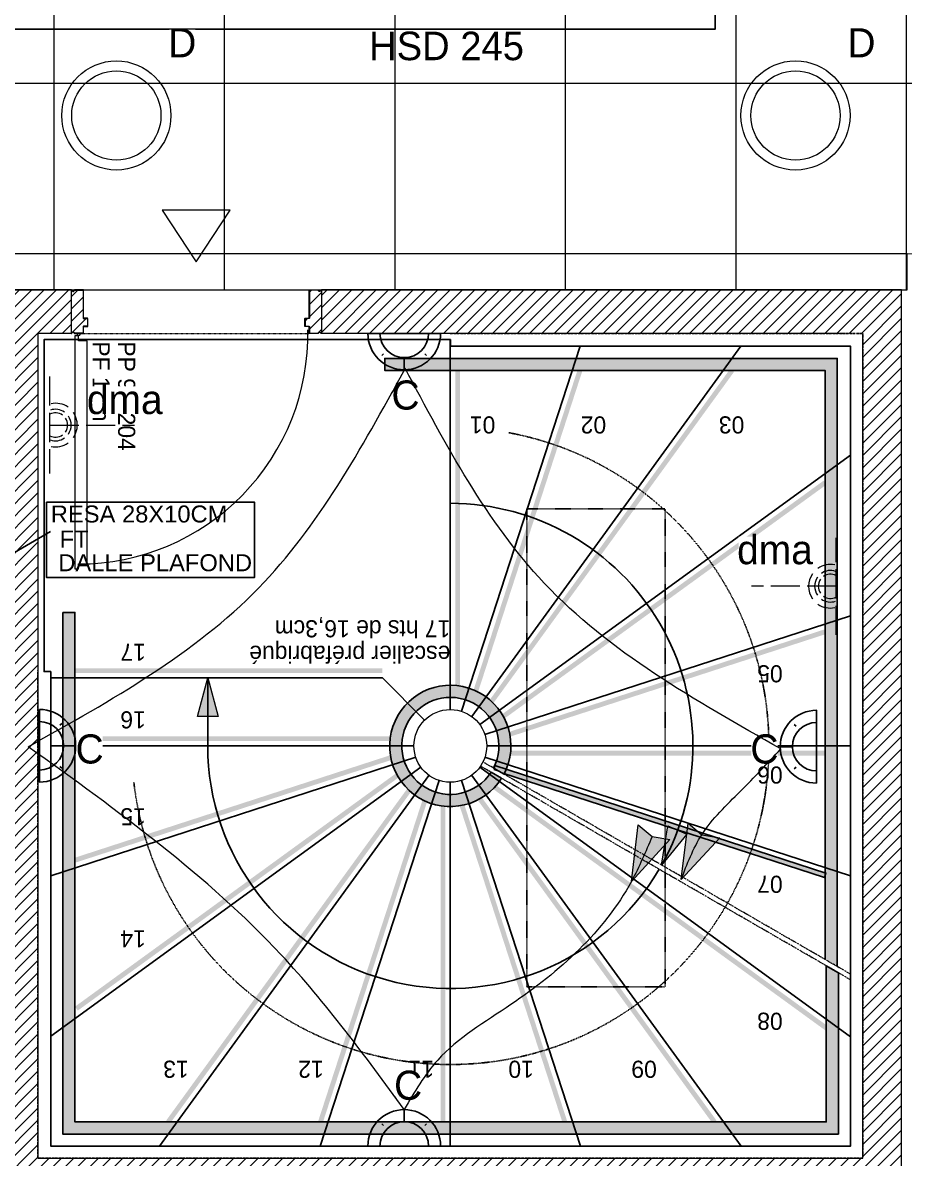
# Model space of a CAD drawing. Header units: centimetres. Extents: x 2191 to 12545, y -680 to 18662.
# Drawn here: x 8817.1 to 9180.5, y 8588.4 to 9056.5 of the extents above; entities that cross this region are included whole.
import ezdxf

# ---------------------------------------------------------------- set-up
doc = ezdxf.new("R2010")
doc.units = ezdxf.units.CM
for name, pattern in [('ACAD_ISO02W100', [15, 12, -3]), ('ISO-07', [0.175, 0.025, -0.15]), ('Style de ligne -13', [0.14763779527559057, 0.09842519685039372, -0.04921259842519685]), ('Style de ligne -18', [0.16404198823221328, 0.05468066274407109, -0.1093613254881422]), ('Style de ligne -6', [1.0416400000000001, 0.625, -0.20828, 0.06943000000000005, -0.13893]), ('VW-01', [0.41656, 0.20828, -0.20828])]:
    doc.linetypes.add(name, pattern=pattern)
for name, color, linetype in [('B GÈnÈral_Hatch', 252, 'Continuous'), ('B Général', 252, 'Continuous'), ('C ANNOTATIONS-accessibiblité', 252, 'Style de ligne -18'), ('C ANNOTATIONS-prestations', 252, 'Continuous'), ('C ANNOTATIONS-prestations_Hatch', 252, 'Continuous'), ('C ANNOTATIONS-texte', 252, 'Continuous')]:
    doc.layers.add(name, color=color, linetype=linetype)
for name, color, linetype, lineweight in [('prlm-ELEC-CFO', 1, 'Continuous', 25), ('prlm-GAZ', 2, 'Continuous', 25), ('RESERVATION', 5, 'Continuous', 25)]:
    doc.layers.add(name, color=color, linetype=linetype, lineweight=lineweight)
doc.styles.add('Arial', font='arial.ttf')
doc.styles.add('Eurostile', font='Eurosti.TTF')
doc.styles.add('prlm-elec-cfo', font='comic.ttf', dxfattribs={"height": 12})
pattern_1 = [(45, (-631.1072950537564, 4809.028417676542), (2.425347222222122, -2.645833333333339), [])]
pattern_2 = [(45, (0, 0), (2.425347222222122, -2.645833333333339), [])]

# ---------------------------------------------------------------- blocks, each defined once
blk = doc.blocks.new('PP 93_204 PF1_2h mur20')
at = {"layer": 'B GÈnÈral_Hatch', "linetype": 'Continuous', "lineweight": 5}
h = blk.add_hatch(dxfattribs=at)
h.set_pattern_fill('50_BETON', style=0, pattern_type=2)
h.set_pattern_definition(pattern_2)
edge = h.paths.add_edge_path()
edge.add_line((-51.60000006743321, -8.951246941584396), (-50.93535540649282, -8.373295062505349))
edge.add_line((-50.93535540649282, -8.373295062505349), (-50.92516979324002, -8.364438007502974))
edge.add_arc((-50.79393405025574, -8.51535911193579), 0.1999999999996452, 48.99091309801412, 131.0090869014031, ccw=False)
edge.add_line((-50.66269830726992, -8.36443800750431), (-50.65251269401888, -8.373295062505349))
edge.add_line((-50.65251269401888, -8.373295062505349), (-50.09644667684006, -8.856830729616922))
edge.add_line((-50.09644667684006, -8.856830729616922), (-50.09591219837527, -8.857295493499345))
edge.add_arc((-50.06310326262899, -8.819565217391203), 0.05000000000000756, 228.9909130983625, 270)
edge.add_line((-50.06310326262899, -8.869565217391209), (-50.06109133778045, -8.869565217391209))
edge.add_line((-50.06109133778045, -8.869565217391209), (-46.70000006743321, -8.869565217391209))
edge.add_line((-46.70000006743321, -8.869565217391209), (-46.69347832830281, -8.869565217391209))
edge.add_arc((-46.69347832830281, -8.826086956521612), 0.04347826086959685, 270, 360)
edge.add_line((-46.65000006743321, -8.826086956521612), (-46.65000006743321, 2.69565217391064))
edge.add_arc((-46.47608702395483, 2.695652173910639), 0.1739130434783874, 90, 180, ccw=False)
edge.add_line((-46.47608702395483, 2.869565217389026), (-46.45000006743321, 2.869565217389026))
edge.add_line((-46.45000006743321, 2.869565217389026), (-44.90000006743321, 2.869565217389026))
edge.add_line((-44.90000006743321, 2.869565217389026), (-44.89347832830208, 2.869565217389026))
edge.add_arc((-44.89347832830208, 2.913043478257896), 0.04347826086886926, 270, 360)
edge.add_line((-44.85000006743321, 2.913043478257896), (-44.85000006743321, 5.956521739130404))
edge.add_arc((-44.89347832830281, 5.956521739130404), 0.04347826086959685, 0, 90)
edge.add_line((-44.89347832830281, 6), (-44.90000006743321, 6))
edge.add_line((-44.90000006743321, 6), (-46.45000006743321, 6))
edge.add_line((-46.45000006743321, 6), (-46.47608702395483, 6))
edge.add_arc((-46.47608702395483, 6.173913043478388), 0.1739130434783874, 180, 270, ccw=False)
edge.add_line((-46.65000006743321, 6.173913043478388), (-46.65000006743321, 8.826086956521612))
edge.add_arc((-46.69347832830281, 8.826086956521612), 0.04347826086959685, 0, 90)
edge.add_line((-46.69347832830281, 8.869565217391209), (-46.70000006743321, 8.869565217391209))
edge.add_line((-46.70000006743321, 8.869565217391209), (-50.06109133778045, 8.869565217391209))
edge.add_line((-50.06109133778045, 8.869565217391209), (-50.06310326262899, 8.869565217391209))
edge.add_arc((-50.06310326262899, 8.819565217391203), 0.05000000000000711, 90, 131.0090869016375)
edge.add_line((-50.09591219837527, 8.857295493499345), (-50.09644667684006, 8.856830729616922))
edge.add_line((-50.09644667684006, 8.856830729616922), (-50.65251269401888, 8.373295062505349))
edge.add_line((-50.65251269401888, 8.373295062505349), (-50.66193499284092, 8.365101759181936))
edge.add_arc((-50.793170735825, 8.516022863615387), 0.1999999999999919, 233.0966806704096, 311.0090869012406, ccw=False)
edge.add_line((-50.91326404635176, 8.356092889043007), (-50.92465041562355, 8.364643048476136))
edge.add_line((-50.92465041562355, 8.364643048476136), (-51.43580332046804, 8.809123835297942))
edge.add_line((-51.43580332046804, 8.809123835297942), (-51.43618090783675, 8.80879549845631))
edge.add_line((-51.43618090783675, 8.80879549845631), (-51.60000006743321, 8.951246941584396))
edge.add_line((-51.60000006743321, 8.951246941584396), (-51.60000006743321, -8.951246941584396))
h = blk.add_hatch(dxfattribs=at)
h.set_pattern_fill('50_BETON', style=0, pattern_type=2)
h.set_pattern_definition(pattern_2)
edge = h.paths.add_edge_path()
edge.add_line((51.60000006743321, -8.951246941584396), (50.93535540649282, -8.373295062505349))
edge.add_line((50.93535540649282, -8.373295062505349), (50.92516979324002, -8.364438007502974))
edge.add_arc((50.79393405025574, -8.51535911193579), 0.1999999999996462, 48.99091309859696, 131.009086901986)
edge.add_line((50.66269830726992, -8.36443800750431), (50.65251269401888, -8.373295062505349))
edge.add_line((50.65251269401888, -8.373295062505349), (50.09644667684006, -8.856830729616922))
edge.add_line((50.09644667684006, -8.856830729616922), (50.09591219837527, -8.857295493499345))
edge.add_arc((50.06310326262899, -8.819565217391203), 0.05000000000000711, 270, 311.0090869016375, ccw=False)
edge.add_line((50.06310326262899, -8.869565217391209), (50.06109133778045, -8.869565217391209))
edge.add_line((50.06109133778045, -8.869565217391209), (46.70000006743321, -8.869565217391209))
edge.add_line((46.70000006743321, -8.869565217391209), (46.69347832830281, -8.869565217391209))
edge.add_arc((46.69347832830281, -8.826086956521612), 0.04347826086959685, 180, 270, ccw=False)
edge.add_line((46.65000006743321, -8.826086956521612), (46.65000006743321, 2.69565217391064))
edge.add_arc((46.47608702395483, 2.695652173910639), 0.1739130434783874, 0, 90)
edge.add_line((46.47608702395483, 2.869565217389026), (46.45000006743321, 2.869565217389026))
edge.add_line((46.45000006743321, 2.869565217389026), (44.90000006743321, 2.869565217389026))
edge.add_line((44.90000006743321, 2.869565217389026), (44.89347832830208, 2.869565217389026))
edge.add_arc((44.89347832830208, 2.913043478257896), 0.04347826086886926, 180, 270, ccw=False)
edge.add_line((44.85000006743321, 2.913043478257896), (44.85000006743321, 5.956521739130404))
edge.add_arc((44.89347832830281, 5.956521739130404), 0.04347826086959685, 90, 180, ccw=False)
edge.add_line((44.89347832830281, 6), (44.90000006743321, 6))
edge.add_line((44.90000006743321, 6), (46.45000006743321, 6))
edge.add_line((46.45000006743321, 6), (46.47608702395483, 6))
edge.add_arc((46.47608702395483, 6.173913043478388), 0.1739130434783874, 270, 360)
edge.add_line((46.65000006743321, 6.173913043478388), (46.65000006743321, 8.826086956521612))
edge.add_arc((46.69347832830281, 8.826086956521612), 0.04347826086959685, 90, 180, ccw=False)
edge.add_line((46.69347832830281, 8.869565217391209), (46.70000006743321, 8.869565217391209))
edge.add_line((46.70000006743321, 8.869565217391209), (50.06109133778045, 8.869565217391209))
edge.add_line((50.06109133778045, 8.869565217391209), (50.06310326262899, 8.869565217391209))
edge.add_arc((50.06310326262899, 8.819565217391203), 0.05000000000000756, 48.99091309836251, 90, ccw=False)
edge.add_line((50.09591219837527, 8.857295493499345), (50.09644667684006, 8.856830729616922))
edge.add_line((50.09644667684006, 8.856830729616922), (50.65251269401888, 8.373295062505349))
edge.add_line((50.65251269401888, 8.373295062505349), (50.66193499284092, 8.365101759181936))
edge.add_arc((50.793170735825, 8.516022863615387), 0.1999999999999912, 228.9909130987606, 306.9033193295917)
edge.add_line((50.91326404635176, 8.356092889043007), (50.92465041562355, 8.364643048476136))
edge.add_line((50.92465041562355, 8.364643048476136), (51.43580332046804, 8.809123835297942))
edge.add_line((51.43580332046804, 8.809123835297942), (51.43618090783675, 8.80879549845631))
edge.add_line((51.43618090783675, 8.80879549845631), (51.60000006743321, 8.951246941584396))
edge.add_line((51.60000006743321, 8.951246941584396), (51.60000006743321, -8.951246941584396))
at = {"layer": 'B Général', "linetype": 'Style de ligne -13', "lineweight": 5}
for p, q in [((46.7, 9), (-46.7, 9)), ((46.7, -9), (-46.7, -9))]:
    blk.add_line(p, q, dxfattribs=at)
at = {"layer": 'B Général', "color": 7, "linetype": 'Continuous', "lineweight": 5, "flags": 128}
blk.add_lwpolyline([(44.99948314561334, 12.00226571490712), (48.49948310180916, 12.00171197818199), (48.49916668082297, 10.00171200321274), (49.999166662051, 10.00147468747309), (50.01435486936534, 106.0014734860066), (48.51435488813731, 106.0017108017462), (48.51403846715111, 104.0017108267762), (45.01403851095529, 104.0022645635014)], close=True, dxfattribs=at)
at = {"layer": 'B Général', "linetype": 'Continuous', "lineweight": 5, "flags": 128}
for points in [[(-46.50000006743321, 8.826086956521612), (-46.50000006743321, 6.173913043478388, 0.4142135623730951), (-46.45652180656361, 6.13043478260879), (-46.45000006743321, 6.13043478260879), (-44.90000006743321, 6.13043478260879), (-44.8739131109116, 6.13043478260879, -0.4142135623730951), (-44.70000006743321, 5.956521739130404), (-44.70000006743321, 2.913043478257896, -0.4142135623730951), (-44.8739131109116, 2.739130434779509), (-44.90000006743321, 2.739130434779509), (-46.45000006743321, 2.739130434779509), (-46.45652180656434, 2.739130434779509, 0.4142135623730951), (-46.50000006743321, 2.695652173910639), (-46.50000006743321, -8.826086956521612, -0.4142135623730951), (-46.6739131109116, -9), (-46.70000006743321, -9), (-50.06109133778045, -9), (-50.06913903717385, -9, -0.1808704033342109), (-50.20037478015605, -8.95092110443495), (-50.20251269401888, -8.949062048902125), (-50.7585787111977, -8.465526381791278), (-50.76112511450802, -8.46331211804299, 0.3739750654244664), (-50.82674298600193, -8.463312118041653), (-50.829289389314, -8.465526381791278), (-51.4939340502544, -9.043478260869596), (-51.60000006743321, -8.951246941584396), (-50.93535540649282, -8.373295062505349), (-50.92516979324002, -8.364438007502974, -0.3739750654140492), (-50.66269830726992, -8.364438007504312), (-50.65251269401888, -8.373295062505349), (-50.09644667684006, -8.856830729616922), (-50.09591219837527, -8.857295493499345, 0.1808704033387244), (-50.06310326262899, -8.869565217391209), (-50.06109133778045, -8.869565217391209), (-46.70000006743321, -8.869565217391209), (-46.69347832830281, -8.869565217391209, 0.4142135623730951), (-46.65000006743321, -8.826086956521612), (-46.65000006743321, 2.695652173910639, -0.4142135623730951), (-46.47608702395483, 2.869565217389026), (-46.45000006743321, 2.869565217389026), (-44.90000006743321, 2.869565217389026), (-44.89347832830208, 2.869565217389026, 0.4142135623730951), (-44.85000006743321, 2.913043478257896), (-44.85000006743321, 5.956521739130404, 0.4142135623730951), (-44.89347832830281, 6), (-44.90000006743321, 6), (-46.45000006743321, 6), (-46.47608702395483, 6, -0.4142135623730951), (-46.65000006743321, 6.173913043478388), (-46.65000006743321, 8.826086956521612, 0.4142135623730951), (-46.69347832830281, 8.869565217391209), (-46.70000006743321, 8.869565217391209), (-50.06109133778045, 8.869565217391209), (-50.06310326262899, 8.869565217391209, 0.1808704033387316), (-50.09591219837527, 8.857295493499345), (-50.09644667684006, 8.856830729616922), (-50.65251269401888, 8.373295062505349), (-50.66193499284092, 8.365101759181933, -0.3536885029422159), (-50.91326404635175, 8.356092889043005), (-50.92465041562355, 8.364643048476136), (-51.43580332046804, 8.809123835297942), (-51.43618090783675, 8.80879549845631), (-51.60000006743321, 8.951246941584396), (-51.4939340502573, 9.043478260869596), (-50.879289389314, 8.509004642660148, 0.3855556375272324), (-50.76658583592812, 8.462642329913816), (-50.7585787111977, 8.465526381791278), (-50.20251269401888, 8.949062048902125), (-50.20037478015998, 8.950921104431629, -0.1808704033405632), (-50.06913903717383, 9), (-50.06109133778045, 9), (-46.70000006743321, 9), (-46.6739131109116, 9, -0.4142135623730951)], [(46.50000006743321, 8.826086956521612), (46.50000006743321, 6.173913043478388, -0.4142135623730951), (46.45652180656361, 6.13043478260879), (46.45000006743321, 6.13043478260879), (44.90000006743321, 6.13043478260879), (44.8739131109116, 6.13043478260879, 0.4142135623730951), (44.70000006743321, 5.956521739130404), (44.70000006743321, 2.913043478257896, 0.4142135623730951), (44.8739131109116, 2.739130434779509), (44.90000006743321, 2.739130434779509), (46.45000006743321, 2.739130434779509), (46.45652180656434, 2.739130434779509, -0.4142135623730951), (46.50000006743321, 2.695652173910639), (46.50000006743321, -8.826086956521612, 0.4142135623730951), (46.6739131109116, -9), (46.70000006743321, -9), (50.06109133778045, -9), (50.06913903717385, -9, 0.1808704033342109), (50.20037478015605, -8.95092110443495), (50.20251269401888, -8.949062048902125), (50.7585787111977, -8.465526381791278), (50.76112511450802, -8.46331211804299, -0.3739750654244345), (50.82674298600193, -8.463312118041653), (50.829289389314, -8.465526381791278), (51.4939340502544, -9.043478260869596), (51.60000006743321, -8.951246941584396), (50.93535540649282, -8.373295062505349), (50.92516979324002, -8.364438007502974, 0.3739750654140492), (50.66269830726992, -8.364438007504312), (50.65251269401888, -8.373295062505349), (50.09644667684006, -8.856830729616922), (50.09591219837527, -8.857295493499345, -0.1808704033387316), (50.06310326262899, -8.869565217391209), (50.06109133778045, -8.869565217391209), (46.70000006743321, -8.869565217391209), (46.69347832830281, -8.869565217391209, -0.4142135623730951), (46.65000006743321, -8.826086956521612), (46.65000006743321, 2.695652173910639, 0.4142135623730951), (46.47608702395483, 2.869565217389026), (46.45000006743321, 2.869565217389026), (44.90000006743321, 2.869565217389026), (44.89347832830208, 2.869565217389026, -0.4142135623730951), (44.85000006743321, 2.913043478257896), (44.85000006743321, 5.956521739130404, -0.4142135623730951), (44.89347832830281, 6), (44.90000006743321, 6), (46.45000006743321, 6), (46.47608702395483, 6, 0.4142135623730951), (46.65000006743321, 6.173913043478388), (46.65000006743321, 8.826086956521612, -0.4142135623730951), (46.69347832830281, 8.869565217391209), (46.70000006743321, 8.869565217391209), (50.06109133778045, 8.869565217391209), (50.06310326262899, 8.869565217391209, -0.1808704033387244), (50.09591219837527, 8.857295493499345), (50.09644667684006, 8.856830729616922), (50.65251269401888, 8.373295062505349), (50.66193499284092, 8.365101759181933, 0.3536885029422084), (50.91326404635175, 8.356092889043005), (50.92465041562355, 8.364643048476136), (51.43580332046804, 8.809123835297942), (51.43618090783675, 8.80879549845631), (51.60000006743321, 8.951246941584396), (51.4939340502573, 9.043478260869596), (50.879289389314, 8.509004642660148, -0.385555637527238), (50.76658583592812, 8.462642329913816), (50.7585787111977, 8.465526381791278), (50.20251269401888, 8.949062048902125), (50.20037478015998, 8.950921104431629, 0.1808704033405651), (50.06913903717383, 9), (50.06109133778045, 9), (46.70000006743321, 9), (46.6739131109116, 9, 0.4142135623730951)]]:
    blk.add_lwpolyline(points, format="xyb", close=True, dxfattribs=at)
at = {"layer": 'B Général', "color": 250, "linetype": 'Continuous', "lineweight": 5, "true_color": 0x444444, "flags": 128}
blk.add_lwpolyline([(0, -20.5), (-14, -41.85), (14, -41.85)], close=True, dxfattribs=at)
at = {"layer": 'B Général', "linetype": 'Continuous', "lineweight": 5}
blk.add_circle((48.5, 9.500000000000728), 0.5000000000007161, dxfattribs=at)
at = {"layer": 'B Général', "color": 7, "linetype": 'Continuous', "lineweight": 5}
blk.add_arc((48.5, 9.500000000000728), 94.5, 90, 181.2322622968328, dxfattribs=at)
at = {"layer": 'C ANNOTATIONS-prestations', "insert": (25.16949670293116, 12.22527526510239), "char_height": 7.059000651041666, "attachment_point": 1, "rotation": 90, "line_spacing_factor": 0.8941417206159927, "style": 'Eurostile'}
blk.add_mtext('PP 93*204\\PPF 1/2h\\P', dxfattribs=at)
blk = doc.blocks.new('Escalier 340x340 étage courant')
at = {"layer": 'B GÈnÈral_Hatch', "linetype": 'Continuous', "lineweight": 0, "true_color": 0xcccccc}
for points in [[(7.252066115702428, 97.5), (7.252066115702517, 312.5000000000029), (-312.5, 312.5000000000029), (-312.5, 246.0307436081739), (-307.5, 243.1439922622301), (-307.5, 307.5000000000058), (2.252066115702561, 307.5000000000058), (2.252066115702517, 97.5)], [(-307.0041322314084, 240.5483017957926), (-307.0041322314084, -2.252066115699563), (-125.5, -2.252066115699563), (-125.5, -7.252066115701018), (-312.0041322314084, -7.252066115701018), (-312.0041322314044, 243.4350531417393)]]:
    blk.add_hatch(color=254, dxfattribs=at).paths.add_polyline_path(points)
at = {"layer": 'B GÈnÈral_Hatch', "linetype": 'Continuous', "lineweight": 0, "true_color": 0x777777}
blk.add_hatch(color=8, dxfattribs=at).paths.add_polyline_path([(-170.5233791474257, 161.7511022635212), (-170.9030963370242, 160.5824529203732), (-307.313149225798, 204.9047658704406), (-306.6951152370187, 206.8068789030202), (-173.7357377060236, 163.605758342061)])
at = {"layer": 'B GÈnÈral_Hatch', "linetype": 'Continuous', "lineweight": 0, "true_color": 0xcccccc}
h = blk.add_hatch(color=254, dxfattribs=at)
edge = h.paths.add_edge_path()
edge.add_arc((-152.5000000000018, 152.4999999999968), 24.99999999999996, 152.2924427770837, 507.707557225174)
edge.add_line((-173.6333076530491, 165.8560214001613), (-169.2988438922772, 163.3535175810856))
edge.add_arc((-152.4999999999979, 152.5000000000037), 20.00000000000061, -207.1340160159641, 147.1340160188403, ccw=False)
edge.add_line((-170.2988438922334, 161.6214667734922), (-174.6333076530145, 164.1239705925734))
at = {"layer": 'C ANNOTATIONS-prestations_Hatch', "linetype": 'Continuous', "lineweight": 0}
for points in [[(-249.9410966632678, 188.8590733795421), (-239.5982101434012, 201.63147453329), (-242.1692120411913, 185.3988074068854)], [(-48.24630657015852, 140.375), (-52.50000000000259, 124.5), (-56.75369342984666, 140.375)]]:
    blk.add_hatch(color=7, dxfattribs=at).paths.add_polyline_path(points)
at = {"layer": 'B GÈnÈral_Hatch', "color": 8, "true_color": 0x777777}
for points in [[(-260.5968709141191, 308.0877852523021), (-262.2149049028682, 306.912214747716), (-161.0196370683578, 171.031480896662), (-162.6376710571069, 169.855910392076)], [(-198.7571097290407, 307.809016994388), (-200.659222761624, 307.1909830056164), (-154.8761138225478, 172.7571983033729), (-156.778226855131, 172.1391643146013)], [(-150.4999999999181, 172.4999999999811), (-148.499999999415, 172.4999999999811), (-150.4999999999181, 307.5000000000058), (-148.499999999415, 307.5000000000058)], [(-98.03200389153815, 307.1909830056132), (-99.93411692411644, 307.8090169944001), (-142.5154340469759, 170.2850623482046), (-144.4175470795542, 170.9030963369915)], [(-35.36868723021074, 306.9122147477029), (-36.98672121895042, 308.0877852523019), (-137.5082269765292, 166.3291988781922), (-139.1262609652689, 167.5047693827912)], [(-310.0030059367971, 271.8769040129125), (-311.1785764413897, 270.2588700241681), (-166.3291988782549, 167.4917730234129), (-167.5047693828475, 165.8737390346685)], [(2.252066115709648, 259.9896854208492), (1.07649561111713, 261.6077194095936), (-133.9685191033738, 161.0196370684326), (-135.1440896079664, 162.637671057177)], [(2.561083110089363, 198.676551127347), (1.943049121310096, 200.5786641599277), (-132.2428016966376, 154.8761138226281), (-132.8608356854169, 156.7782268552089)], [(-170.5233791474257, 161.7511022635212), (-170.2850623482447, 162.4845659529543), (-173.7357377060236, 163.605758342061)], [(-307.0041322314084, 156.5000000000044), (-307.0041322314084, 154.5000000000044), (-172.4999999999971, 156.5000000000044), (-172.4999999999971, 154.5000000000044)], [(-307.3131492257953, 106.4040074750284), (-306.695115237016, 104.5018944424477), (-172.757198303364, 150.1238861773726), (-172.1391643145847, 148.2217731447918)], [(-132.5000000000117, 150.4999999999971), (-132.5000000000036, 148.499999999494), (2.25206611569854, 150.5000000005363), (2.252066115706543, 148.5000000000332)], [(-307.5919174837119, 44.76339810709499), (-306.4163469791194, 43.14536411835061), (-171.0314808966288, 143.9803629315689), (-169.8559103920362, 142.3623289428245)], [(-269.4511782567936, -1.664280863409218), (-267.8331442680445, -2.839851367995272), (-167.4917730233582, 138.670801121683), (-165.8737390346092, 137.4952306170969)], [(-206.8874375029184, -1.943049121324577), (-204.9853244703287, -2.561083110076467), (-162.4845659526981, 134.7149376516083), (-160.5824529201084, 134.0969036628564)], [(-156.5, -2.252066115699563), (-154.5, -2.252066115699563), (-156.5, 132.5), (-154.5, 132.5)], [(-124.4999999999867, 122.5000000000291), (-124.4999999999787, 120.499999999526), (2.252066115698517, 122.5000000005364), (2.25206611570652, 120.5000000000332)]]:
    blk.add_solid(points, dxfattribs=at)
at = {"layer": 'B Général', "color": 7}
for p, q in [((-161.3167787843593, 164.6352549156436), (-272.379517121, 317.5)), ((-157.1352549156292, 166.765847744426), (-206.1117498786108, 317.5)), ((-152.5, 167.5), (-152.5, 317.5)), ((-147.8647450843706, 166.765847744426), (-98.8882501213894, 317.5)), ((-143.6832212156418, 164.6352549156436), (-32.62048287899988, 317.5)), ((-164.6352549156161, 161.3167787843981), (-317.5, 272.3795171217467)), ((-140.3647450843842, 161.3167787843981), (12.25206611570247, 272.1993826106696)), ((-166.7658477445204, 157.1352549153366), (-317.5, 206.1117498805944)), ((-138.2341522554796, 157.135254915338), (12.25206611570247, 206.0311912782184)), ((-167.5, 152.5), (-317.5, 152.5)), ((-137.5, 152.5), (12.25206611570247, 152.5)), ((-166.765847744521, 147.8647450846634), (-317.5, 98.88825011940555)), ((-164.6352549156165, 143.6832212156019), (-317.5, 32.62048287825328)), ((-141.8933982821991, 141.8933982822045), (-124.4999999999947, 124.5)), ((-161.3167787843593, 140.3647450843564), (-272.199382609924, -12.25206611570247)), ((-157.1352549156296, 138.234152255574), (-206.0311912762387, -12.25206611570247)), ((-152.5, 137.5), (-152.5, -14.99999999999998)), ((-124.4999999999947, 124.5), (12.25206611570247, 124.5))]:
    blk.add_line(p, q, dxfattribs=at)
at = {"layer": 'B Général', "linetype": 'Style de ligne -6', "lineweight": 18}
for p, q in [((-317.5, 248.9174949541288), (-164.9903810570164, 160.866025403353)), ((-317.5, 246.6080938773701), (-165.9903810570167, 159.1339745957856))]:
    blk.add_line(p, q, dxfattribs=at)
at = {"layer": 'B Général', "color": 7, "linetype": 'ISO-07', "flags": 128}
blk.add_lwpolyline([(-152.5, -17.49999999999998), (-322.5, -17.49999999999998), (-322.5, 322.5), (17.49999999999998, 322.5), (17.49999999999998, 121.2868852459016)], dxfattribs=at)
at = {"layer": 'B Général', "color": 7, "flags": 128}
blk.add_lwpolyline([(-152.6239669421488, -14.99999999999998), (-152.6239669421488, -12.25206611570247), (-317.5, -12.25206611570247), (-317.5, 317.5), (12.25206611570247, 317.5), (12.25206611570247, 121.8471074380165), (14.99999999999998, 121.8471074380165), (14.99999999999998, -14.99999999999998)], close=True, dxfattribs=at)
at = {"layer": 'B Général', "linetype": 'Continuous', "flags": 128}
blk.add_lwpolyline([(7.252066115702428, 97.5), (7.252066115702517, 312.5000000000029), (-312.5, 312.5000000000029), (-312.5, 246.0307436081739), (-307.5, 243.1439922622301), (-307.5, 307.5000000000058), (2.252066115702561, 307.5000000000058), (2.252066115702517, 97.5)], close=True, dxfattribs=at)
blk.add_lwpolyline([(-307.0041322314084, 240.5483017957926), (-307.0041322314084, -2.252066115699563), (-125.5, -2.252066115699563), (-125.5, -7.252066115701018), (-312.0041322314084, -7.252066115701018), (-312.0041322314044, 243.4350531417393)], dxfattribs=at)
at = {"layer": 'B Général', "color": 8, "true_color": 0x777777, "flags": 128}
blk.add_lwpolyline([(-170.5233791474257, 161.7511022635212), (-170.9030963370242, 160.5824529203732), (-307.313149225798, 204.9047658704406), (-306.6951152370187, 206.8068789030202), (-173.7357377060236, 163.605758342061)], dxfattribs=at)
at = {"layer": 'B Général', "linetype": 'Continuous', "flags": 128}
blk.add_lwpolyline([(-174.6333076530145, 164.1239705925734, 49.97999199361529), (-173.6333076530491, 165.8560214001613), (-169.2988438922772, 163.3535175810856, -39.97498435545348), (-170.2988438922334, 161.6214667734922)], format="xyb", close=True, dxfattribs=at)
at = {"layer": 'B Général', "color": 7, "lineweight": 5}
blk.add_circle((-152.5, 152.5), 15, dxfattribs=at)
at = {"layer": 'C ANNOTATIONS-prestations'}
blk.add_line((-52.50000000000259, 152.5), (-52.50000000000259, 124.5), dxfattribs=at)
at = {"layer": 'C ANNOTATIONS-prestations', "color": 7, "linetype": 'Continuous', "lineweight": 5, "flags": 128}
for points in [[(-249.9410966632678, 188.8590733795421), (-239.5982101434012, 201.63147453329), (-242.1692120411913, 185.3988074068854)], [(-48.24630657015852, 140.375), (-52.50000000000259, 124.5), (-56.75369342984666, 140.375)]]:
    blk.add_lwpolyline(points, close=True, dxfattribs=at)
at = {"layer": 'C ANNOTATIONS-prestations'}
for radius, start, end in [(99.99999999999741, 0, 149.4239456414228), (99.99999999999703, 150.5729673451341, 270)]:
    blk.add_arc((-152.5, 152.5), radius, start, end, dxfattribs=at)
at = {"layer": 'B Général', "color": 7, "char_height": 7.059000651041666, "attachment_point": 2, "rotation": 1.912956679785022e-09, "line_spacing_factor": 0.8941417206159927, "style": 'Eurostile'}
for s, insert in [('09', (-232.3777375065661, 289.3184402522499)), ('10', (-181.6804841284809, 289.3184402522499)), ('11', (-140.5849832841239, 289.3184402522499)), ('12', (-95.07267627425136, 289.3184402522499)), ('13', (-39.38251157862743, 289.3184402522499)), ('08', (-284.2651243530048, 269.5388300327685)), ('14', (-21.71528691656714, 235.5486260633711)), ('07', (-284.2651243530048, 213.068633619137)), ('15', (-21.71528691656714, 185.2354427866346)), ('06', (-284.2651243530048, 168.0327943189243)), ('16', (-21.71528691656714, 145.2921522463249)), ('05', (-284.2651243530048, 126.2969949674341)), ('17', (-21.71528691656714, 117.4334171798111)), ('04', (-284.2651243530048, 76.84923198702299)), ('03', (-268.4602258310309, 23.70415872207076)), ('02', (-211.4946063698555, 23.70415872207076)), ('01', (-165.8000000001315, 23.70415872207076))]:
    blk.add_mtext(s, dxfattribs=dict(at, insert=insert))
at = {"layer": 'C ANNOTATIONS-prestations', "insert": (-152.5, 99.375), "char_height": 7.059000651041666, "width": 94.24662915517729, "attachment_point": 7, "line_spacing_factor": 0.8941417206159927, "style": 'Eurostile'}
blk.add_mtext('escalier préfabriqué\\P17 hts de 16,3cm', dxfattribs=at)
blk = doc.blocks.new('Groupe-152-1')
at = {"layer": 'C ANNOTATIONS-accessibiblité', "color": 150, "linetype": 'VW-01', "true_color": 0x007fff, "flags": 128}
blk.add_lwpolyline([(9656.040898123896, 4047.09654659295), (9656.040898123896, 3850.09654659295), (9713.040898123896, 3850.09654659295), (9713.040898123896, 4047.09654659295)], close=True, dxfattribs=at)
at = {"layer": 'C ANNOTATIONS-accessibiblité', "color": 150, "true_color": 0x007fff}
blk.add_arc((9624.4845559866, 3949.389754234592), 131.3414629495145, 186.5913013628144, 79.39125994566602, dxfattribs=at)
blk = doc.blocks.new('xi.lumD')
at = {"layer": 'prlm-ELEC-CFO', "color": 0, "linetype": 'ByBlock', "lineweight": 13}
for radius in [22.4948542309484, 18.39498489631197]:
    blk.add_circle((0, 0), radius, dxfattribs=at)
blk = doc.blocks.new('xi.lumC')
at = {"layer": 'prlm-ELEC-CFO', "color": 0, "linetype": 'ByBlock', "flags": 128}
blk.add_lwpolyline([(-14.99999081525029, 2.664535259100376e-15), (14.99999081525029, -1.009281552826462e-15, 0.9999999999999999)], format="xyb", close=True, dxfattribs=at)
at = {"layer": 'prlm-ELEC-CFO', "color": 0}
for points in [[(6.123031769111886e-16, 10), (9.184542029816406e-16, 14.99999081525029)], [(-8.485281374241412, 8.485281374235727), (-9.19238815542796, 9.192388155422275)], [(8.485281374241413, 8.485281374235726), (9.192388155427961, 9.192388155422273)]]:
    blk.add_lwpolyline(points, dxfattribs=at)
blk.add_arc((0, 0), 10, 0, 180, dxfattribs=at)
blk = doc.blocks.new('xi.fl')
at = {"layer": 'prlm-ELEC-CFO'}
blk.add_hatch(color=0, dxfattribs=at).paths.add_polyline_path([(20.37600788695272, -2.495258872389717e-15), (-1.982380492059747, -7.198234241128374), (0, 0), (-1.982380492059747, 7.198234241128375)])
at = {"layer": 'prlm-ELEC-CFO', "color": 0, "lineweight": 5}
blk.add_lwpolyline([(20.37600788695272, -2.495258872389717e-15), (-1.982380492059747, -7.198234241128374), (0, 0), (-1.982380492059747, 7.198234241128375)], close=True, dxfattribs=at)
blk = doc.blocks.new('xi.dma')
at = {"layer": 'prlm-ELEC-CFO', "color": 0, "linetype": 'ACAD_ISO02W100', "lineweight": 5, "flags": 128}
for points in [[(0, 0), (2.14306111918916e-15, 35)], [(-20, 0), (20, 0)]]:
    blk.add_lwpolyline(points, dxfattribs=at)
at = {"layer": 'prlm-ELEC-CFO', "color": 0, "linetype": 'ByBlock', "lineweight": 5}
for radius, start, end in [(9, 55.00000000000264, 124.9999999999974), (9, 145.0000000000026, 191.8029645932288), (6.5, 145.0000000000026, 199.0386751890759), (5, 145.0000000000026, 207.3744600146318), (6.5, 55.00000000000264, 124.9999999999974), (5, 55.00000000000264, 124.9999999999974), (5, 332.6255399853683, 34.99999999999736), (6.5, 340.9613248109241, 34.99999999999736), (9, 348.1970354067711, 34.99999999999736)]:
    blk.add_arc((-1.818989403545856e-12, 2.41194238509479), radius, start, end, dxfattribs=at)

msp = doc.modelspace()

# ---------------------------------------------------------------- hatches: boundary and pattern name
at = {"layer": 'B GÈnÈral_Hatch', "linetype": 'Continuous', "lineweight": 5}
h = msp.add_hatch(dxfattribs=at)
h.set_pattern_fill('50_BETON', style=0, pattern_type=2)
h.set_pattern_definition(pattern_1)
h.paths.add_polyline_path([(8837.039549617206, 8928.418171911133), (8837.039549617206, 8946.418171911133), (8743.048407233531, 8946.418171911133), (8743.048407233531, 8928.418171911133)])
h = msp.add_hatch(dxfattribs=at)
h.set_pattern_fill('50_BETON', style=0, pattern_type=2)
h.set_pattern_definition(pattern_1)
h.paths.add_polyline_path([(8940.23954975207, 8928.418171911133), (9163.377260930978, 8928.418171911133), (9179.377260930978, 8946.418171911133), (8940.23954975207, 8946.418171911133)])
h = msp.add_hatch(dxfattribs=at)
h.set_pattern_fill('50_BETON', style=0, pattern_type=2)
h.set_pattern_definition(pattern_1)
h.paths.add_polyline_path([(9179.377260930978, 8946.418171911133), (9163.377260930978, 8928.418171911133), (9163.377260930978, 8326.417322059113), (9179.377260930978, 8326.417322059113)])
h = msp.add_hatch(dxfattribs=at)
h.set_pattern_fill('50_BETON', style=0, pattern_type=2)
h.set_pattern_definition(pattern_1)
h.paths.add_polyline_path([(8803.377256620224, 8588.418171847974), (8823.377256620224, 8588.418172504236), (8823.377269301054, 8928.418171911133), (8803.377269301054, 8928.418171911133)])
h = msp.add_hatch(dxfattribs=at)
h.set_pattern_fill('50_BETON', style=0, pattern_type=2)
h.set_pattern_definition(pattern_1)
h.paths.add_polyline_path([(9163.377260930978, 8568.418195473356), (9163.377260930978, 8588.418195473356), (8784.3396435268, 8588.418170598612), (8804.339644839318, 8568.418171911133)])
at = {"layer": 'C ANNOTATIONS-prestations_Hatch', "linetype": 'Continuous', "lineweight": 9, "true_color": 0x989898}
h = msp.add_hatch(dxfattribs=at)
h.set_pattern_fill('DALETTES TERRASSE 50X50', color=252, scale=1.406016144270832, style=0, pattern_type=2)
h.set_pattern_definition([(0, (8900.246504240247, 8961.3250650844), (4.304682926576944e-15, -70.30080721354159), []), (270, (8900.246504240247, 8961.3250650844), (70.30080721354159, 0), [])])
h.paths.add_polyline_path([(8429.688934407546, 9091.325065296354), (8429.68893454229, 7874.218425321771), (8559.688934453468, 7874.218425321771), (8559.688933140947, 8360.417300579971), (8583.33965407583, 8360.417281473141), (8583.339643235355, 8525.41728147314), (8558.376916806374, 8525.41730310741), (8558.376917505615, 8946.418171911133), (9181.6889348619, 8946.418171911133), (9181.6889348619, 8961.438981367013), (10800.33809153809, 8961.325065008603), (10800.33809153809, 9091.325065296354)])

# ---------------------------------------------------------------- linework, layer by layer
at = {"layer": 'B Général', "color": 7, "linetype": 'Continuous', "lineweight": 18}
for p, q in [((8837.039549617206, 8946.418171911133), (8743.048407233531, 8946.418171911133)), ((9179.377260930978, 8946.418171911133), (8940.23954975207, 8946.418171911133)), ((9179.377260930978, 8326.417322059113), (9179.377260930978, 8946.418171911133)), ((8823.377269301054, 8928.418171911133), (8823.377256620224, 8588.418173160497)), ((8837.039549617206, 8928.418171911133), (8823.377269301054, 8928.418171911133)), ((9155.376917937516, 8928.418171911133), (8940.23954975207, 8928.418171911133)), ((9163.377260930978, 8588.418195473356), (9163.377260930978, 8928.418171911133)), ((8823.377256620224, 8588.418173160497), (9163.377260930978, 8588.418195473356))]:
    msp.add_line(p, q, dxfattribs=at)
at = {"layer": 'B Général', "color": 7, "linetype": 'Continuous', "lineweight": 5}
for p, q in [((8837.039549617206, 8946.418171911133), (8743.048407233531, 8946.418171911133)), ((8837.039549617206, 8946.418171911133), (8837.039549617206, 8928.418171911133)), ((8940.23954975207, 8946.418171911133), (8940.23954975207, 8928.418171911133)), ((9179.377260930978, 8946.418171911133), (8940.23954975207, 8946.418171911133)), ((9179.377260930978, 8326.417322059113), (9179.377260930978, 8946.418171911133)), ((8823.377269301054, 8928.418171911133), (8823.377256620224, 8588.418173160497)), ((8837.039549617206, 8928.418171911133), (8823.377269301054, 8928.418171911133)), ((9155.376917937516, 8928.418171911133), (8940.23954975207, 8928.418171911133)), ((9163.377260930978, 8588.418195473356), (9163.377260930978, 8928.418171911133)), ((8823.377256620224, 8588.418173160499), (9163.377260930978, 8588.418195473356))]:
    msp.add_line(p, q, dxfattribs=at)
at = {"layer": 'C ANNOTATIONS-prestations', "color": 7, "linetype": 'Continuous', "lineweight": 5, "flags": 128}
msp.add_lwpolyline([(8429.688934407546, 9091.325065296354), (8429.68893454229, 7874.218425321771), (8559.688934453468, 7874.218425321771), (8559.688933140947, 8360.417300579971), (8583.33965407583, 8360.417281473141), (8583.339643235355, 8525.41728147314), (8558.376916806374, 8525.41730310741), (8558.376917505615, 8946.418171911133), (9181.6889348619, 8946.418171911133), (9181.6889348619, 8961.438981367013), (10800.33809153809, 8961.325065008603), (10800.33809153809, 9091.325065296354)], close=True, dxfattribs=at)
at = {"layer": 'prlm-GAZ'}
msp.add_lwpolyline([(8752.650887705648, 8893.542244047618), (8712.920614691247, 9053.869554488665), (9102.55516489438, 9053.869554488665), (9102.55516489438, 9114.339452247)], dxfattribs=at)
at = {"layer": 'RESERVATION', "lineweight": 25}
msp.add_lwpolyline([(8826.880789066912, 8858.851503007441), (8912.675822772799, 8858.851503007441), (8912.675822772799, 8827.89645032808), (8826.880789066912, 8827.89645032808)], close=True, dxfattribs=at)
at = {"layer": 'RESERVATION'}
msp.add_lwpolyline([(8828.47632328885, 8846.76637359272), (8797.761607403183, 8828.908801573809), (8802.262876264213, 8833.538563360555), (8804.38112806117, 8829.570220290909), (8797.629224769611, 8828.908801573809)], dxfattribs=at)

# ---------------------------------------------------------------- block references
at = {"layer": 'B Général', "color": 7, "rotation": 180}
for name, p in [('PP 93_204 PF1_2h mur20', (8888.639549684638, 8937.418171911133)), ('Escalier 340x340 étage courant', (8840.877260930974, 8910.918171911133))]:
    msp.add_blockref(name, p, dxfattribs=at)
at = {"layer": 'B Général', "color": 7}
msp.add_blockref('Groupe-152-1', (-631.1072950537564, 4809.028417676542), dxfattribs=at)
at = {"layer": 'prlm-ELEC-CFO'}
for name, p, rotation in [('xi.lumD', (8855.696942657458, 9018.305197846872), 90), ('xi.lumD', (9135.696942657458, 9018.305197846872), 90), ('xi.lumC', (8974.377535209875, 8928.482059063772), 180), ('xi.dma', (8828.187912579218, 8890.6785255875), 270), ('xi.dma', (9152.48367130004, 8824.21938327326), 90), ('xi.lumC', (8823.95473577945, 8758.468415135214), 270), ('xi.lumC', (9144.377535209875, 8758.092288217056), 89.99999999999999)]:
    msp.add_blockref(name, p, dxfattribs=dict(at, rotation=rotation))
at = {"layer": 'prlm-ELEC-CFO', "lineweight": 20, "rotation": 245.2502132240502}
for p in [(9076.559576548607, 8721.075252332872), (9097.071127921925, 8721.788890453401)]:
    msp.add_blockref('xi.fl', p, dxfattribs=at)
at = {"layer": 'prlm-ELEC-CFO'}
msp.add_blockref('xi.lumC', (8974.377535209875, 8593.482059063772), dxfattribs=at)

# ---------------------------------------------------------------- texts
at = {"layer": 'C ANNOTATIONS-texte', "color": 7, "insert": (8959.892704946244, 9052.858696539388), "char_height": 11.76500108506944, "width": 93.10034524115035, "attachment_point": 1, "line_spacing_factor": 0.8941417206159925, "style": 'Eurostile'}
msp.add_mtext('HSD 245', dxfattribs=at)
at = {"layer": 'RESERVATION', "lineweight": 25, "style": 'Arial'}
msp.add_text('RESA 28X10CM', height=7, dxfattribs=at).set_placement((8828.668115371387, 8850.517389613851))
at = {"layer": 'RESERVATION', "style": 'Arial'}
for s, p in [('FT', (8832.291562263257, 8840.162971636717)), ('DALLE PLAFOND', (8831.755159760723, 8830.420975686517))]:
    msp.add_text(s, height=7, dxfattribs=at).set_placement(p)

# ---------------------------------------------------------------- next in the draw order: texts
at = {"layer": 'prlm-ELEC-CFO', "lineweight": 20, "char_height": 12, "attachment_point": 2, "line_spacing_factor": 0.8, "style": 'prlm-elec-cfo', "bg_fill": 3, "box_fill_scale": 0.95, "bg_fill_color": 256, "bg_fill_transparency": 0}
for s, insert in [('D', (8882.882557317149, 9054.257349395957)), ('D', (9162.882557317149, 9054.257349395957)), ('C', (8974.900525582721, 8909.057231887826)), ('C', (8844.659314821154, 8763.16003232354)), ('C', (9122.861556896823, 8763.16003232354)), ('C', (8975.974646572227, 8624.533669453274))]:
    msp.add_mtext(s, dxfattribs=dict(at, insert=insert))

# ---------------------------------------------------------------- next in the draw order: linework, layer by layer
at = {"layer": 'prlm-ELEC-CFO', "lineweight": 13}
for points in [[(8819.377526025124, 8758.092288217058), (8914.322031333708, 8823.475556330726), (8974.377535209875, 8913.234125179471)], [(9129.671497980657, 8757.14339051563), (9032.098480696251, 8825.530010662427), (8974.698398357272, 8914.133629956174)], [(8974.377535209875, 8608.533669453274), (8923.651314790335, 8672.302881985155), (8819.377526025124, 8758.092288217058)], [(9088.540582671136, 8703.284526234833), (9097.071127921925, 8721.788890453401), (9112.983197710244, 8739.731383297054), (9129.671497980657, 8757.14339051563)], [(9076.559576548229, 8721.075252332934), (9068.029031297818, 8702.570888114304), (9018.359665684533, 8651.776055831593), (8988.16374011639, 8628.888206434909), (8974.377535209875, 8608.533669453276)]]:
    msp.add_spline(points, degree=3, dxfattribs=at)

# ---------------------------------------------------------------- next in the draw order: texts
at = {"layer": 'prlm-ELEC-CFO', "lineweight": 20, "char_height": 12, "attachment_point": 2, "line_spacing_factor": 0.8, "style": 'prlm-elec-cfo', "bg_fill": 3, "box_fill_scale": 0.95, "bg_fill_color": 256, "bg_fill_transparency": 0}
for insert in [(8859.163711399124, 8907.202605439401), (9127.22119310825, 8845.315143679632)]:
    msp.add_mtext('dma', dxfattribs=dict(at, insert=insert))

doc.saveas('drawing.dxf')
